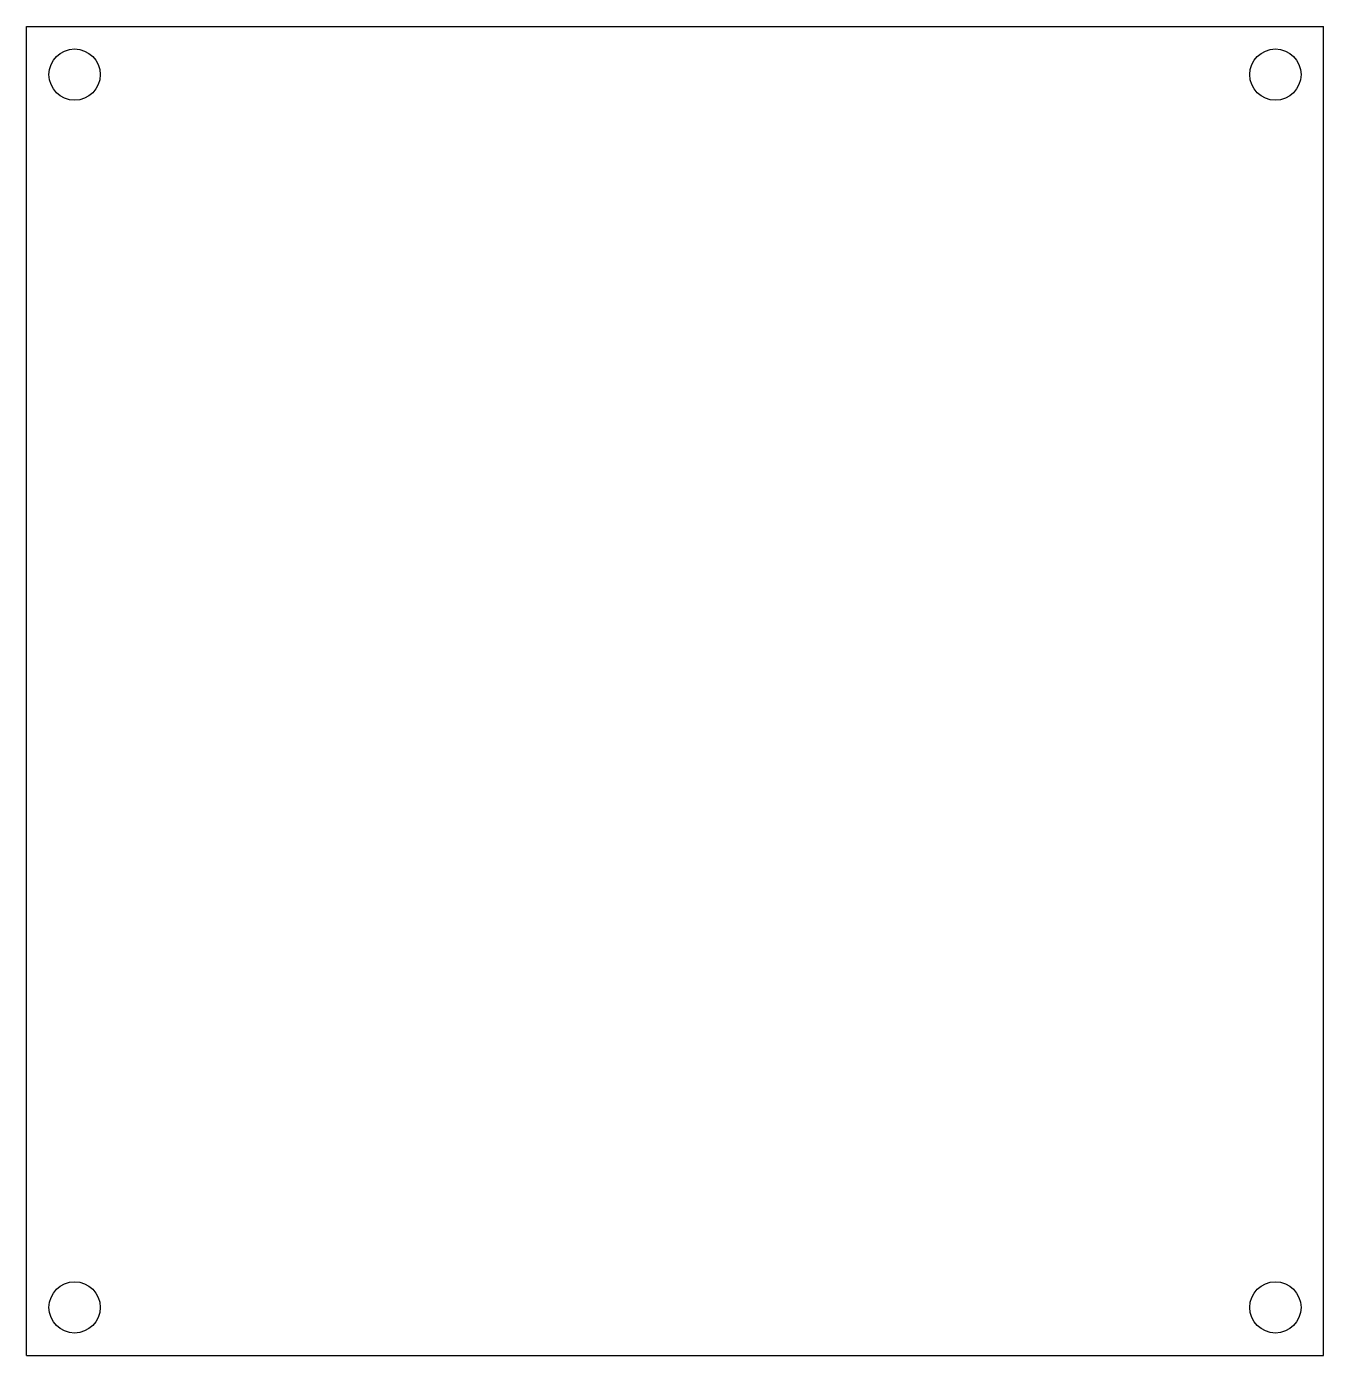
# Model space of a CAD drawing. Header units: millimetres. Extents: x 254 to 335, y 88 to 171.
import ezdxf

# ---------------------------------------------------------------- set-up
doc = ezdxf.new("R2010")
doc.units = ezdxf.units.MM
doc.layers.add('tmp_PCB_F', color=7, linetype='CONTINUOUS')

msp = doc.modelspace()

# ---------------------------------------------------------------- linework, layer by layer
at = {"layer": 'tmp_PCB_F'}
for p, q in [((254, 88), (254, 171)), ((254, 171), (335, 171)), ((335, 88), (335, 171)), ((254, 88), (335, 88))]:
    msp.add_line(p, q, dxfattribs=at)
for centre in [(257, 168), (332, 168), (257, 91), (332, 91)]:
    msp.add_circle(centre, 1.6, dxfattribs=at)

doc.saveas('drawing.dxf')
